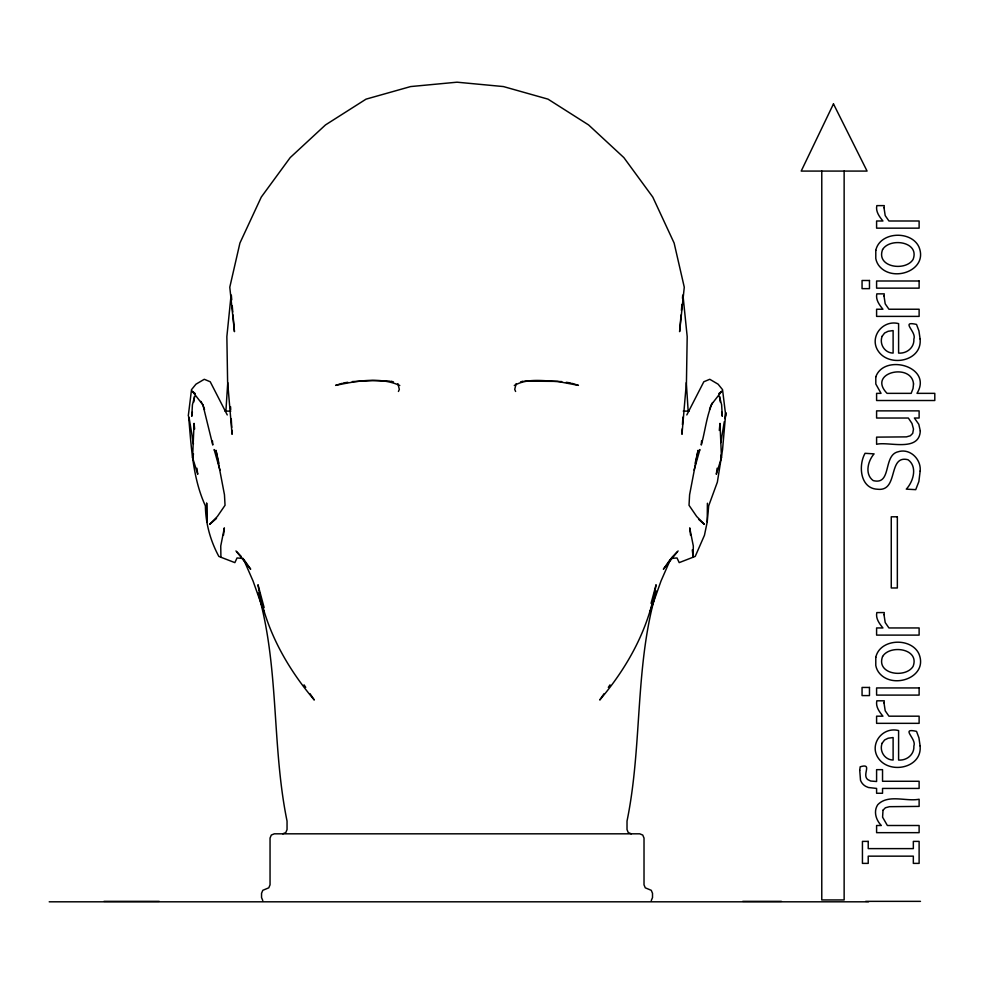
<?xml version="1.0" encoding="UTF-8"?>
<svg xmlns="http://www.w3.org/2000/svg" width="984" height="984" viewBox="0 0 984 984"><rect width="100%" height="100%" fill="white"/><g stroke="black" fill="none" stroke-linecap="round" stroke-linejoin="round"><path stroke-width="1.48" d="M725.774 415.974L722.539 389.652L718.111 384.191L709.771 379.283L703.818 381.767L686.807 414.941M196.923 468.224L197.759 474.276L192.581 457.671L194.069 423.366L194.635 429.036M654.151 598.457L650.215 611.408L661.002 581.04L670.891 558.42L677.017 557.977L679.194 562.627L695.233 556.39L704.458 535.271L707.225 521.926L707.398 503.23M682.244 428.815L681.986 434.301L686.451 381.964L687.189 336.639L682.982 295.262M225.889 411.3L227.747 382.641M682.441 424.682L682.896 417.167M701.592 440.881L701.272 445.039C705.221 430.967 706.537 415.924 712.514 402.554M681.026 314.991L679.612 331.645L684.274 287.205L674.126 243.048L652.786 197.083L623.856 157.588L588.58 124.931L547.99 99.138L503.427 86.567L457.031 82.189L410.636 86.567L366.06 99.138L325.483 124.931L290.206 157.588L261.277 197.083L239.924 243.048L229.789 287.205L234.45 331.645L233.023 314.991M681.42 310.44L681.937 304.388M682.453 298.324L682.711 295.298M707.225 521.926L708.677 505.85L717.361 482.135L722.539 449.676L725.798 412.603L724.802 418.594M719.292 430.451L719.993 423.366L721.481 457.671L716.303 474.276L717.139 468.224M231.068 295.262L226.861 336.639L227.612 381.964L232.076 434.301L231.88 430.18M223.491 535.222L224.352 527.879L220.748 545.985L220.92 557.251L234.868 562.627L237.033 557.977L243.159 558.42L253.06 581.04L263.847 611.408L258.595 594.139M192.384 412.001L191.782 416.281L192.421 404.879L194.623 396.269L193.811 401.989M720.854 442.554L724.31 421.582M695.159 463.255L698.086 450.303L689.599 494.767L689.021 505.284L696.684 516.477L704.409 524.349L698.677 519.404M192.581 457.671L193.504 453.858M694.089 470.106L699.919 449.54L698.271 452.037M651.064 603.352L656.07 584.742C649.255 627.964 627.804 666.955 599.748 700.005L604.041 693.695M656.5 591.396L654.778 597.177C634.901 670.313 642.195 747.09 627.017 821.074L627.017 829.574L628.259 832.575L631.285 833.817M655.024 595.578L656.34 591.273M516.157 383.662L514.718 389.393L515.616 391.46M709.513 409.553L711.112 404.965L721.801 391.202L718.738 393.674M651.26 900.569L652.515 897.556L652.515 893.312L651.26 890.311L645.258 887.814L644.016 884.813L644.016 838.073L642.761 835.059L639.735 833.817L274.315 833.817L271.301 835.059L270.047 838.073L270.047 884.813L268.792 887.814L262.802 890.311L261.547 893.312L261.547 897.556L262.802 900.569M398.434 391.46L399.332 389.393L397.905 383.662M608.321 687.373L610.031 684.852M670.067 559.613L663.376 569.232L678.099 550.929M671.924 557.35L677.066 551.999M216.529 518.42L209.653 524.349L217.366 516.477L225.041 505.284L224.463 494.767L215.976 450.303L218.903 463.255M514.275 385.47C528.752 377.327 545.948 381.484 561.741 381.583M282.777 833.817L285.791 832.575L287.045 829.574L287.045 821.074C271.867 747.09 279.161 670.313 259.272 597.177L257.993 592.835M341.965 383.391L335.63 385.371C356.38 381.115 379.886 376.491 399.787 385.47M520.597 381.903L523.168 381.152M343.231 382.997L347.77 382.296M352.321 381.583L372.506 380.636L389.455 381.079M524.632 381.128L557.411 381.398L578.432 385.371L572.098 383.391M683.253 411.14L689.095 411.091M103.972 901.356L159.223 901.356M742.76 901.356L781.407 901.356M865.674 901.356L920.483 901.356M49.2 901.811L868.552 901.811M224.967 411.091L230.81 411.14M566.28 382.296L570.831 382.997M390.894 381.152L393.465 381.903M220.92 557.251L218.829 556.39C210.416 540.757 205.656 523.636 205.385 505.85C192.63 478.027 191.363 447.056 188.657 417.044M195.312 393.674L192.261 391.202L202.938 404.965L204.549 409.553M236.996 551.999L241.105 556.28M235.963 550.929L250.674 569.232L243.995 559.613M304.031 684.852L305.741 687.373M310.022 693.695L314.302 700.005C286.246 666.955 264.794 627.964 257.993 584.742L264.142 607.645M215.779 452.037L214.131 449.54L219.961 470.106M200.847 401.349L202.938 404.965L212.778 445.039L212.47 440.881M227.255 414.941L210.232 381.767L204.291 379.283L195.951 384.191L191.511 389.652L188.276 415.974M720.866 455.125L721.481 457.671M189.002 417.093L193.442 444.055M720.251 401.989L719.439 396.269L721.641 404.879L722.281 416.281L721.666 412.001M690.559 535.222L689.71 527.879L693.314 545.985L693.142 557.251L692.281 549.908M231.351 295.298L231.744 299.849M232.249 305.901L232.765 311.965M686.315 382.641L688.173 411.3M230.539 406.626L230.723 409.639M231.252 418.667L231.744 427.437M844.137 171.081L844.137 899.942L821.775 899.942L821.775 171.081M884.001 207.698L885.206 215.594L888.933 220.994L919.117 220.994L919.117 228.153L876.596 228.153L876.596 220.994L882.919 220.994C879.413 216.689 875.489 211.535 876.83 205.619L884.284 205.619L884.001 207.698M884.001 295.926L885.206 303.835L888.933 309.234L919.117 309.234L919.117 316.393L876.596 316.393L876.596 309.234L882.919 309.234C879.413 304.929 875.489 299.776 876.83 293.859L884.284 293.859L884.001 295.926M884.001 614.643L885.206 622.54L888.933 627.952L919.117 627.952L919.117 635.111L876.596 635.111L876.596 627.952L882.919 627.952C879.413 623.647 875.489 618.493 876.83 612.577L884.284 612.577L884.001 614.643M884.001 702.884L885.206 710.78L888.933 716.18L919.117 716.18L919.117 723.338L876.596 723.338L876.596 716.18L882.919 716.18C879.413 711.875 875.489 706.721 876.83 700.805L884.284 700.805L884.001 702.884M859.721 770.275L860.508 780.25A11.562 11.562 0 0 0 865.736 786.351L868.429 787.507L876.596 788.43L876.596 793.264L882.537 793.264L882.537 788.43L919.117 788.43L919.117 781.271L882.537 781.271L882.537 769.66L876.596 769.66L876.596 781.505L870.643 781.025L867.79 779.586C861.517 774.679 873.103 762.871 860.188 766.807L859.721 770.275M920.151 471.053L918.871 481.533L915.735 489.663L906.289 489.134C913.3 481.717 917.764 466.65 908.011 459.737C887.457 454.559 899.019 491.754 877.63 489.245C860.114 488.642 858.134 465.395 865.071 453.304L874.087 453.882C867.888 460.881 864.469 474.276 873.214 480.598C892.094 485.456 882.783 455.223 898.109 451.779C909.942 447.954 921.381 459.257 920.151 471.053M920.101 338.963C922.279 360.87 890.545 367.512 878.872 351.977C868.294 338.176 882.131 319.283 898.601 323.625L898.601 353.084C906.756 353.797 914.493 347.561 913.865 339.037C916.867 331.706 899.708 320.661 916.534 324.425L918.933 330.895L920.101 338.963M920.101 745.909C922.279 767.827 890.545 774.469 878.872 758.935C868.294 745.122 882.131 726.241 898.601 730.571L898.601 760.042C906.756 760.755 914.493 754.507 913.865 745.995C916.867 738.652 899.708 727.619 916.534 731.37L918.933 737.84L920.101 745.909M875.785 250.367L875.785 258.534A16.949 16.949 0 0 0 881.32 268.251C896.387 281.805 928.404 268.976 918.835 246.713C910.95 230.244 879.868 231.572 875.785 250.367M875.785 657.324L875.785 665.479A16.949 16.949 0 0 0 881.32 675.209C896.387 688.751 928.404 675.934 918.835 653.659C910.95 637.189 879.868 638.518 875.785 657.324M875.785 376.884L875.821 384.031L881.049 393.354L876.596 393.354L876.596 400.513L934.8 400.513L934.8 393.354L916.99 393.354C933.312 366.786 884.247 352.998 875.785 376.884M913.521 383.957L913.029 388.545L911.159 393.354L887.064 393.354C866.707 372.469 911.787 362.321 913.521 383.957M882.156 336.245C879.081 343.969 884.653 352.998 893.115 353.084L893.115 330.587L888.134 331.276L884.591 333.022L882.156 336.245M882.156 743.191C879.081 750.927 884.653 759.943 893.115 760.042L893.115 737.545L888.134 738.221L884.591 739.98L882.156 743.191M920.298 430.93C919.204 452.542 888.454 441.275 876.596 444.288L876.596 437.13L906.424 436.884L910.323 435.764L912.721 433.378L913.484 429.061L911.996 423.464L908.343 418.028L876.596 418.028L876.596 410.869L919.117 410.869L919.117 418.028L914.394 418.028L918.798 424.301L920.298 430.93M883.017 810.201L882.586 817.175L887.371 825.502L919.117 825.502L919.117 832.661L876.596 832.661L876.596 825.502L881.32 825.502C876.018 820.115 873.263 811.456 877.74 804.727C888.171 793.842 906.166 801.825 919.117 799.242L919.117 806.4L889.45 806.683L885.391 807.766L883.017 810.201M882.586 249.542C875.785 267.427 905.637 271.645 913.103 259.407C919.942 241.584 889.966 237.328 882.586 249.542M882.586 656.488C875.785 674.372 905.637 678.603 913.103 666.365C919.942 648.542 889.966 644.274 882.586 656.488M833.473 103.898L801.197 171.081L867.076 171.081L833.473 103.898M869.475 280.489L862.058 280.489L862.058 288.644L869.475 288.644L869.475 280.489M919.117 280.993L876.596 280.993L876.596 288.152L919.117 288.152L919.117 280.993M897.346 516.797L891.258 516.797L891.258 587.977L897.346 587.977L897.346 516.797M869.475 687.447L862.058 687.447L862.058 695.59L869.475 695.59L869.475 687.447M919.117 687.939L876.596 687.939L876.596 695.098L919.117 695.098L919.117 687.939M868.22 841.381L862.439 841.381L862.439 863.386L868.22 863.386L868.22 856.154L913.336 856.154L913.336 863.386L919.117 863.386L919.117 841.381L913.336 841.381L913.336 848.614L868.22 848.614L868.22 841.381M206.825 521.926L206.665 503.23L206.825 521.926"/></g></svg>
